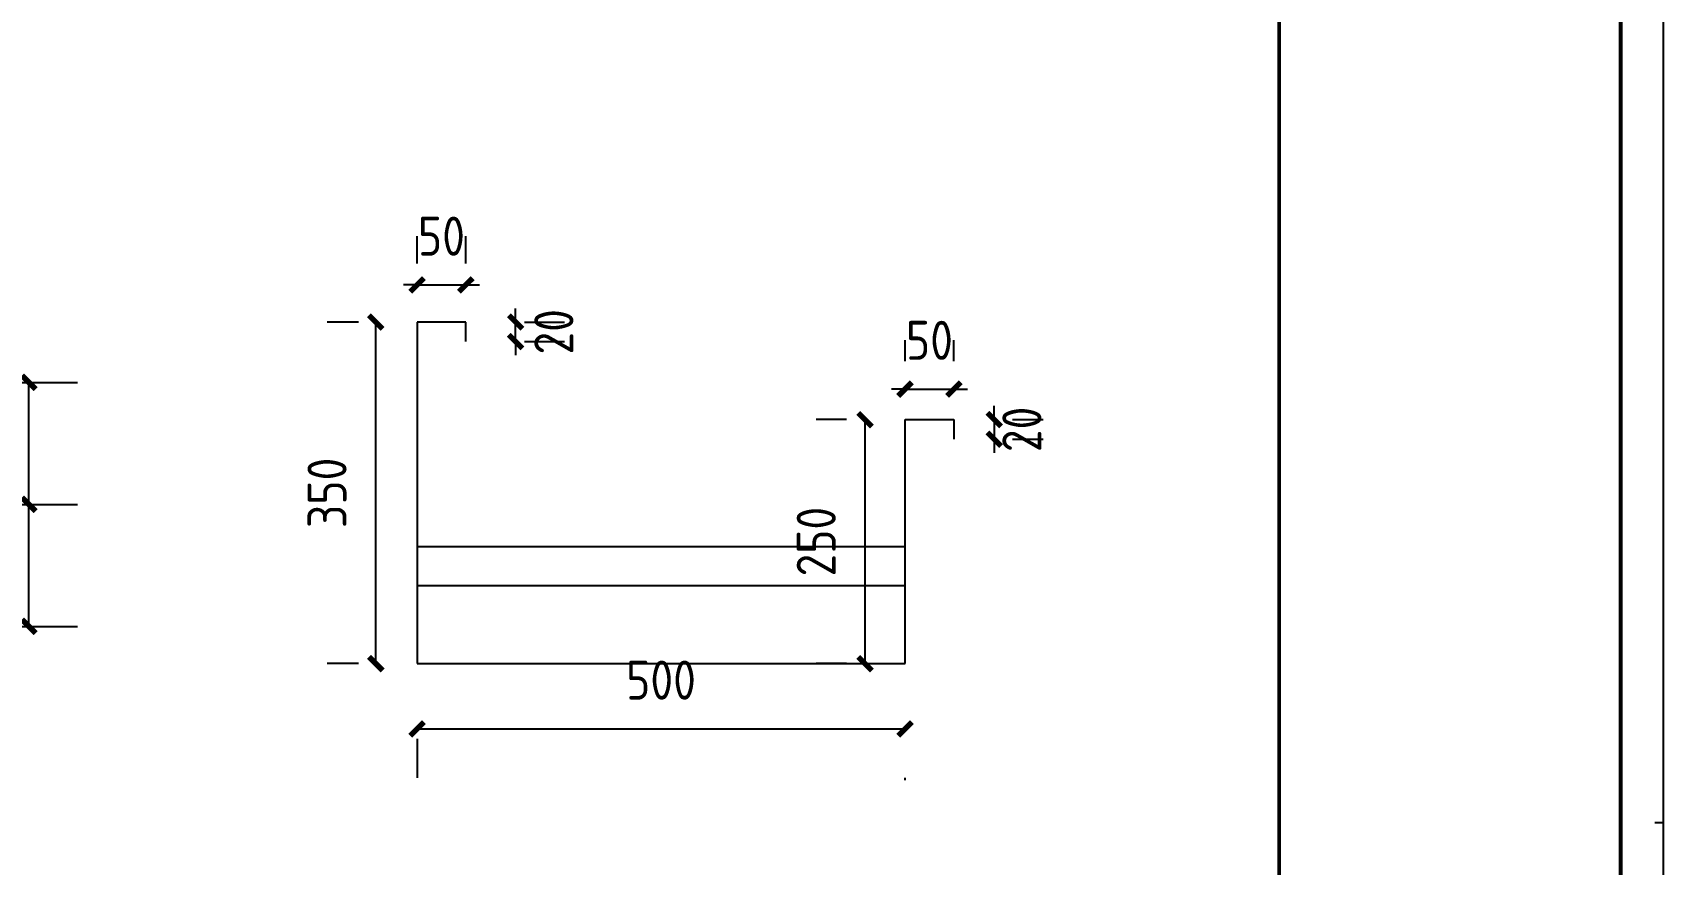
# Model space of a CAD drawing. Extents: x -9001 to 151288, y 75886 to 362543.
# Drawn here: x 39193 to 47547, y 127715 to 131976 of the extents above; entities that cross this region are included whole.
import ezdxf
from ezdxf.enums import TextEntityAlignment as Align

# ---------------------------------------------------------------- set-up
doc = ezdxf.new("R2010")
doc.units = 0
doc.header["$LTSCALE"] = 1000
doc.header["$MEASUREMENT"] = 0
doc.layers.add('PUB_TITLE', color=4, linetype='Continuous')
doc.styles.get("Standard").update_dxf_attribs({"font": 'gbenor.shx', "bigfont": 'gbcbig.shx'})
doc.dimstyles.get("Standard").update_dxf_attribs({"dimscale": 100, "dimtxt": 1, "dimasz": 1, "dimexe": 2.5, "dimexo": 3, "dimgap": 1.5, "dimtad": 1, "dimdec": 0, "dimzin": 0, "dimdsep": 46, "dimtxsty": 'Standard', "dimblk": 'ARCHTICK', "dimcen": 0.09, "dimadec": 0, "dimazin": 0, "dimtfac": 1, "dimtdec": 0, "dimtix": 1, "dimtmove": 2, "dimatfit": 3, "dimfxl": 1, "dimtolj": 1, "dimtzin": 0, "dimarcsym": 0})

# ---------------------------------------------------------------- blocks, each defined once
blk = doc.blocks.new('_ArchTick')
at = {"color": 0, "linetype": 'ByBlock', "const_width": 0.4}
blk.add_lwpolyline([(-0.5, -0.5), (0.5, 0.5)], dxfattribs=at)
blk = doc.blocks.new('*D83')
at = {"color": 0, "lineweight": -2}
for p, q in [((38631.4, 129559.4), (39423.9, 129559.4)), ((39173.9, 128934.4), (39173.9, 129559.4)), ((38631.4, 128934.4), (39423.9, 128934.4))]:
    blk.add_line(p, q, dxfattribs=at)
at = {"layer": 'Defpoints', "color": 0}
for p in [(38331.4, 129559.4), (39173.9, 129559.4), (38331.4, 128934.4)]:
    blk.add_point(p, dxfattribs=at)
at = {"color": 0, "lineweight": -2, "xscale": 70, "yscale": 70, "zscale": 70}
for p, rotation in [((39173.9, 129559.4), 90), ((39173.9, 128934.4), 270)]:
    blk.add_blockref('_ArchTick', p, dxfattribs=dict(at, rotation=rotation))
at = {"color": 0, "insert": (38923.9, 129246.9), "char_height": 200, "attachment_point": 5, "rotation": 90}
blk.add_mtext('\\A1;125', dxfattribs=at)
blk = doc.blocks.new('*D84')
at = {"color": 0, "lineweight": -2}
for p, q in [((38631.4, 130184.4), (39423.9, 130184.4)), ((39173.9, 129559.4), (39173.9, 130184.4)), ((38631.4, 129559.4), (39423.9, 129559.4))]:
    blk.add_line(p, q, dxfattribs=at)
at = {"layer": 'Defpoints', "color": 0}
for p in [(38331.4, 130184.4), (39173.9, 130184.4), (38331.4, 129559.4)]:
    blk.add_point(p, dxfattribs=at)
at = {"color": 0, "lineweight": -2, "xscale": 70, "yscale": 70, "zscale": 70}
for p, rotation in [((39173.9, 130184.4), 90), ((39173.9, 129559.4), 270)]:
    blk.add_blockref('_ArchTick', p, dxfattribs=dict(at, rotation=rotation))
at = {"color": 0, "insert": (38923.9, 129871.9), "char_height": 200, "attachment_point": 5, "rotation": 90}
blk.add_mtext('\\A1;125', dxfattribs=at)
blk = doc.blocks.new('*D16')
at = {"color": 0, "lineweight": -2}
for p, q in [((41162.4, 128408.9), (43662.4, 128408.9)), ((41162.4, 128358.4), (41162.4, 128158.9)), ((43662.4, 128145.9), (43662.4, 128158.9))]:
    blk.add_line(p, q, dxfattribs=at)
at = {"layer": 'Defpoints', "color": 0}
for p in [(41162.4, 128658.4), (43662.4, 128445.9), (43662.4, 128408.9)]:
    blk.add_point(p, dxfattribs=at)
at = {"color": 0, "lineweight": -2, "xscale": 70, "yscale": 70, "zscale": 70, "rotation": 180}
blk.add_blockref('_ArchTick', (41162.4, 128408.9), dxfattribs=at)
at = {"color": 0, "lineweight": -2, "xscale": 70, "yscale": 70, "zscale": 70}
blk.add_blockref('_ArchTick', (43662.4, 128408.9), dxfattribs=at)
at = {"color": 0, "insert": (42412.4, 128658.9), "char_height": 200, "attachment_point": 5}
blk.add_mtext('\\A1;500', dxfattribs=at)
blk = doc.blocks.new('*D17')
at = {"color": 0, "lineweight": -2}
for p, q in [((43662.4, 130293.4), (43662.4, 130399.9)), ((43912.4, 130293.4), (43912.4, 130399.9)), ((43662.4, 130149.9), (43592.4, 130149.9)), ((43662.4, 130149.9), (43912.4, 130149.9)), ((43912.4, 130149.9), (43982.4, 130149.9))]:
    blk.add_line(p, q, dxfattribs=at)
at = {"layer": 'Defpoints', "color": 0}
for p in [(43912.4, 130149.9), (43662.4, 129993.4), (43912.4, 129993.4)]:
    blk.add_point(p, dxfattribs=at)
at = {"color": 0, "lineweight": -2, "xscale": 70, "yscale": 70, "zscale": 70}
blk.add_blockref('_ArchTick', (43662.4, 130149.9), dxfattribs=at)
at = {"color": 0, "lineweight": -2, "xscale": 70, "yscale": 70, "zscale": 70, "rotation": 180}
blk.add_blockref('_ArchTick', (43912.4, 130149.9), dxfattribs=at)
at = {"color": 0, "insert": (43787.4, 130399.9), "char_height": 200, "attachment_point": 5}
blk.add_mtext('\\A1;50', dxfattribs=at)
blk = doc.blocks.new('*D116')
at = {"color": 0, "lineweight": -2}
for p, q in [((44119.4, 129993.4), (44119.4, 130063.4)), ((44119.4, 129993.4), (44119.4, 129893.4)), ((44212.4, 129993.4), (44369.4, 129993.4)), ((44119.4, 129893.4), (44119.4, 129823.4)), ((44212.4, 129893.4), (44369.4, 129893.4))]:
    blk.add_line(p, q, dxfattribs=at)
at = {"layer": 'Defpoints', "color": 0}
for p in [(43912.4, 129993.4), (43912.4, 129893.4), (44119.4, 129893.4)]:
    blk.add_point(p, dxfattribs=at)
at = {"color": 0, "lineweight": -2, "xscale": 70, "yscale": 70, "zscale": 70}
for p, rotation in [((44119.4, 129993.4), 270), ((44119.4, 129893.4), 90)]:
    blk.add_blockref('_ArchTick', p, dxfattribs=dict(at, rotation=rotation))
at = {"color": 0, "insert": (44260.9, 129943.4), "char_height": 200, "attachment_point": 5, "rotation": 90}
blk.add_mtext('\\A1;20', dxfattribs=at)
blk = doc.blocks.new('*D18')
at = {"color": 0, "lineweight": -2}
for p, q in [((43362.4, 129993.4), (43207.4, 129993.4)), ((43457.4, 128743.4), (43457.4, 129993.4)), ((43362.4, 128743.4), (43207.4, 128743.4))]:
    blk.add_line(p, q, dxfattribs=at)
at = {"layer": 'Defpoints', "color": 0}
for p in [(43457.4, 129993.4), (43662.4, 129993.4), (43662.4, 128743.4)]:
    blk.add_point(p, dxfattribs=at)
at = {"color": 0, "lineweight": -2, "xscale": 70, "yscale": 70, "zscale": 70}
for p, rotation in [((43457.4, 129993.4), 90), ((43457.4, 128743.4), 270)]:
    blk.add_blockref('_ArchTick', p, dxfattribs=dict(at, rotation=rotation))
at = {"color": 0, "insert": (43207.4, 129368.4), "char_height": 200, "attachment_point": 5, "rotation": 90}
blk.add_mtext('\\A1;250', dxfattribs=at)
blk = doc.blocks.new('*D117')
at = {"color": 0, "lineweight": -2}
for p, q in [((40862.4, 130493.4), (40701.4, 130493.4)), ((40951.4, 128743.4), (40951.4, 130493.4)), ((40862.4, 128743.4), (40701.4, 128743.4))]:
    blk.add_line(p, q, dxfattribs=at)
at = {"layer": 'Defpoints', "color": 0}
for p in [(40951.4, 130493.4), (41162.4, 130493.4), (41162.4, 128743.4)]:
    blk.add_point(p, dxfattribs=at)
at = {"color": 0, "lineweight": -2, "xscale": 70, "yscale": 70, "zscale": 70}
for p, rotation in [((40951.4, 130493.4), 90), ((40951.4, 128743.4), 270)]:
    blk.add_blockref('_ArchTick', p, dxfattribs=dict(at, rotation=rotation))
at = {"color": 0, "insert": (40701.4, 129618.4), "char_height": 200, "attachment_point": 5, "rotation": 90}
blk.add_mtext('\\A1;350', dxfattribs=at)
blk = doc.blocks.new('*D118')
at = {"color": 0, "lineweight": -2}
for p, q in [((41162.4, 130793.4), (41162.4, 130933.4)), ((41412.4, 130793.4), (41412.4, 130933.4)), ((41162.4, 130683.4), (41092.4, 130683.4)), ((41162.4, 130683.4), (41412.4, 130683.4)), ((41412.4, 130683.4), (41482.4, 130683.4))]:
    blk.add_line(p, q, dxfattribs=at)
at = {"layer": 'Defpoints', "color": 0}
for p in [(41412.4, 130683.4), (41162.4, 130493.4), (41412.4, 130493.4)]:
    blk.add_point(p, dxfattribs=at)
at = {"color": 0, "lineweight": -2, "xscale": 70, "yscale": 70, "zscale": 70}
blk.add_blockref('_ArchTick', (41162.4, 130683.4), dxfattribs=at)
at = {"color": 0, "lineweight": -2, "xscale": 70, "yscale": 70, "zscale": 70, "rotation": 180}
blk.add_blockref('_ArchTick', (41412.4, 130683.4), dxfattribs=at)
at = {"color": 0, "insert": (41287.4, 130933.4), "char_height": 200, "attachment_point": 5}
blk.add_mtext('\\A1;50', dxfattribs=at)
blk = doc.blocks.new('*D119')
at = {"color": 0, "lineweight": -2}
for p, q in [((41667.4, 130493.4), (41667.4, 130563.4)), ((41667.4, 130393.4), (41667.4, 130493.4)), ((41712.4, 130493.4), (41917.4, 130493.4)), ((41667.4, 130393.4), (41667.4, 130323.4)), ((41712.4, 130393.4), (41917.4, 130393.4))]:
    blk.add_line(p, q, dxfattribs=at)
at = {"layer": 'Defpoints', "color": 0}
for p in [(41412.4, 130493.4), (41667.4, 130493.4), (41412.4, 130393.4)]:
    blk.add_point(p, dxfattribs=at)
at = {"color": 0, "lineweight": -2, "xscale": 70, "yscale": 70, "zscale": 70}
for p, rotation in [((41667.4, 130493.4), 270), ((41667.4, 130393.4), 90)]:
    blk.add_blockref('_ArchTick', p, dxfattribs=dict(at, rotation=rotation))
at = {"color": 0, "insert": (41863.4, 130443.4), "char_height": 200, "attachment_point": 5, "rotation": 90}
blk.add_mtext('\\A1;20', dxfattribs=at)
blk = doc.blocks.new('$titleblk$00000167')
blk.add_line((0, 420.5), (-2, 420.5))
blk.add_lwpolyline([(-1189, 0), (0, 0), (0, 841), (-1189, 841)], close=True)
at = {"const_width": 1}
blk.add_lwpolyline([(-1164, 10), (-10, 10), (-10, 831), (-1164, 831)], close=True, dxfattribs=at)
at = {"const_width": 0.8}
blk.add_lwpolyline([(-90, 831), (-90, 10)], dxfattribs=at)
at = {"flags": 4}
for tag, p in [('(扩展图名)', (-62.12, 184.1)), ('图名', (-62.12, 180.13)), ('日期', (-62.12, 172.03)), ('图号', (-62.12, 163.99)), ('比例', (-62.12, 156)), ('子项', (-59.56, 82.07)), ('工程名称', (-59.24, 70.19)), ('设计号', (-36.91, 28.62))]:
    blk.add_attdef(tag, text='', height=3.5, dxfattribs=at).set_placement(p, align=Align.CENTER)
for tag, p in [('设计人', (-64.84, 148.13)), ('负责人', (-64.71, 140.27)), ('主持人', (-64.73, 132.26)), ('校对人', (-64.28, 124.4)), ('审核人', (-63.96, 116.15)), ('审定人', (-64.16, 107.95)), ('所长', (-64.16, 99.76))]:
    blk.add_attdef(tag, p, '', height=3.5)

msp = doc.modelspace()

# ---------------------------------------------------------------- linework, layer by layer
for p, q in [((41412.4, 130493.4), (41162.4, 130493.4)), ((41162.4, 130493.4), (41162.4, 128743.4)), ((41412.4, 130393.4), (41412.4, 130493.4)), ((43662.4, 128743.4), (43662.4, 129993.4)), ((43662.4, 129993.4), (43912.4, 129993.4)), ((43912.4, 129993.4), (43912.4, 129893.4)), ((41162.4, 129343.4), (43662.4, 129343.4)), ((41162.4, 129143.4), (43662.4, 129143.4)), ((41162.4, 128743.4), (43662.4, 128743.4))]:
    msp.add_line(p, q)

# ---------------------------------------------------------------- block references
at = {"layer": 'PUB_TITLE', "xscale": 21.86999999999534, "yscale": 21.86999999999534, "zscale": 21.87}
msp.add_blockref('$titleblk$00000167', (47547.2, 118732.3), dxfattribs=at)

# ---------------------------------------------------------------- dimensions: what is measured, and where the dimension line sits
for base, p1, p2, picture, middle in [((41412.4, 130683.4), (41162.4, 130493.4), (41412.4, 130493.4), '*D118', (41287.4, 130933.4)), ((43912.4, 130149.9), (43662.4, 129993.4), (43912.4, 129993.4), '*D17', (43787.4, 130399.9)), ((43662.4, 128408.9), (41162.4, 128658.4), (43662.4, 128445.9), '*D16', (42412.4, 128658.9))]:
    dim = msp.add_linear_dim(base=base, p1=p1, p2=p2, dimstyle='Standard', override={"dimtxt": 2, "dimasz": 0.7, "dimlfac": 0.2})
    dim.commit()
    dim.dimension.update_dxf_attribs({"geometry": picture, "text_midpoint": middle})
for base, p1, p2, picture, middle in [((41667.4, 130493.4), (41412.4, 130393.4), (41412.4, 130493.4), '*D119', (41863.4, 130443.4)), ((44119.4, 129893.4), (43912.4, 129993.4), (43912.4, 129893.4), '*D116', (44260.9, 129943.4))]:
    dim = msp.add_linear_dim(base=base, p1=p1, p2=p2, angle=90, dimstyle='Standard', override={"dimtxt": 2, "dimasz": 0.7, "dimlfac": 0.2})
    dim.commit()
    dim.dimension.update_dxf_attribs({"geometry": picture, "text_midpoint": middle, "dimtype": 160})
for base, p1, p2, picture, middle in [((40951.4, 130493.4), (41162.4, 128743.4), (41162.4, 130493.4), '*D117', (40701.4, 129618.4)), ((39173.9, 130184.4), (38331.4, 129559.4), (38331.4, 130184.4), '*D84', (38923.9, 129871.9)), ((43457.4, 129993.4), (43662.4, 128743.4), (43662.4, 129993.4), '*D18', (43207.4, 129368.4)), ((39173.9, 129559.4), (38331.4, 128934.4), (38331.4, 129559.4), '*D83', (38923.9, 129246.9))]:
    dim = msp.add_linear_dim(base=base, p1=p1, p2=p2, angle=90, dimstyle='Standard', override={"dimtxt": 2, "dimasz": 0.7, "dimlfac": 0.2})
    dim.commit()
    dim.dimension.update_dxf_attribs({"geometry": picture, "text_midpoint": middle})

doc.saveas('drawing.dxf')
